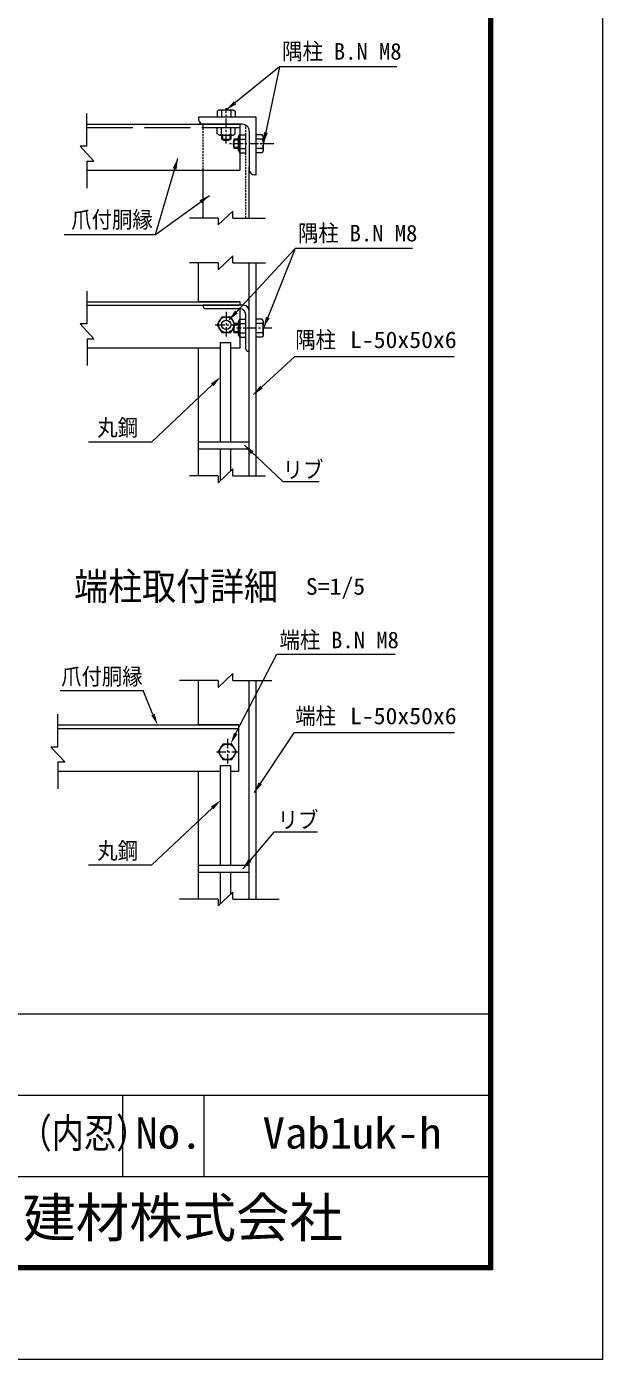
# Model space of a CAD drawing. Units: millimetres, scale not verified, with parts at other scales. Extents: x -4455 to 4455, y -3150 to 3150.
# Drawn here: x 2953 to 4455, y -3150 to 326 of the extents above; entities that cross this region are included whole.
import ezdxf
from ezdxf.enums import TextEntityAlignment as Align

# ---------------------------------------------------------------- set-up
doc = ezdxf.new("R2010")
doc.units = ezdxf.units.MM
doc.header["$LTSCALE"] = 20
for name, pattern in [('DASHED', [7.5, 6, -1.5]), ('USER1', [2, 1.25, -0.25, 0.25, -0.25]), ('USER2', [0.375, 0.25, -0.125])]:
    doc.linetypes.add(name, pattern=pattern)
for name, color, linetype, lineweight in [('0-3_7詳細', 7, 'Continuous', 18), ('0-B_0', 1, 'Continuous', 18), ('0-E_D-TTL', 7, 'Continuous', 18)]:
    doc.layers.add(name, color=color, linetype=linetype, lineweight=lineweight)
doc.layers.add('0-F_D-TTL-TXT', color=7, linetype='Continuous')
doc.styles.add('ＭＳ ゴシック', font='')
doc.styles.get('ＭＳ ゴシック').set_extended_font_data('MS Gothic')

# ---------------------------------------------------------------- blocks, each defined once
blk = doc.blocks.new('50X6')
at = {"layer": '0-B_0', "color": 7}
for p, q in [((0, 1000), (30, 1000)), ((0, 1000), (0, 0)), ((120, 240), (120, 910)), ((0, 0), (1000, 0)), ((240, 120), (910, 120)), ((1000, 0), (1000, 30))]:
    blk.add_line(p, q, dxfattribs=at)
for centre, radius, start, end in [((30, 910), 90, 0, 90), ((240, 240), 120, 180, 270.0001), ((910, 30), 90, 0, 90.0001)]:
    blk.add_arc(centre, radius, start, end, dxfattribs=at)

msp = doc.modelspace()

# ---------------------------------------------------------------- linework, layer by layer
at = {"layer": '0-3_7詳細'}
for p, q in [((3612.79, 220.87), (3571.44, 22.19)), ((3456.07, 108.43), (3450.31, 105.11)), ((3450.31, 105.11), (3450.31, 89.23)), ((3456.07, 108.43), (3491.59, 108.43)), ((3461.83, 106.37), (3461.83, 89.23)), ((3485.83, 106.37), (3485.83, 89.23)), ((3491.59, 108.43), (3497.35, 105.11)), ((3497.35, 105.11), (3497.35, 89.23)), ((3110.67, 71.23), (3506.83, 71.23)), ((3509.83, 71.23), (3401.83, 71.23)), ((3509.83, -48.77), (3509.83, 71.23)), ((3450.31, 62.23), (3497.35, 62.23)), ((3450.31, 46.36), (3450.31, 62.23)), ((3456.07, 43.03), (3450.31, 46.36)), ((3456.07, 43.03), (3491.59, 43.03)), ((3461.83, 45.09), (3461.83, 62.23)), ((3461.83, 43.03), (3461.83, 32.37)), ((3485.83, 45.09), (3485.83, 62.23)), ((3485.83, 43.03), (3485.83, 32.37)), ((3505.63, 2.47), (3505.63, 37.99)), ((3524.83, -3.29), (3524.83, 43.75)), ((3567.71, 43.75), (3551.83, 43.75)), ((3551.83, -3.29), (3551.83, 43.75)), ((3571.03, 37.99), (3567.71, 43.75)), ((3571.03, 2.47), (3571.03, 37.99)), ((3461.83, 32.37), (3485.83, 32.37)), ((3494.97, 8.23), (3494.97, 32.23)), ((3505.63, 32.23), (3494.97, 32.23)), ((3505.63, 8.23), (3494.97, 8.23)), ((3505.63, 2.47), (3508.96, -3.29)), ((3507.69, 32.23), (3524.83, 32.23)), ((3507.69, 8.23), (3524.83, 8.23)), ((3568.97, 32.23), (3551.83, 32.23)), ((3568.97, 8.23), (3551.83, 8.23)), ((3571.03, 2.47), (3567.71, -3.29)), ((3508.96, -3.29), (3524.83, -3.29)), ((3567.71, -3.29), (3551.83, -3.29)), ((3110.67, -48.77), (3509.83, -48.77)), ((3413.83, -173.5), (3413.83, -48.77)), ((3533.83, -173.5), (3533.83, -39.77)), ((3289.62, -216.01), (3430.15, -114.75)), ((3653.94, -253.2), (3571.77, -459.12)), ((3401.83, -391.98), (3401.83, -290.21)), ((3533.83, -845.83), (3533.83, -290.21)), ((3551.83, -845.83), (3551.83, -290.21)), ((3110.83, -391.98), (3506.83, -391.98)), ((3110.83, -400.98), (3506.83, -400.98)), ((3509.83, -391.98), (3401.83, -391.98)), ((3518.83, -400.98), (3413.83, -400.98)), ((3413.83, -400.98), (3413.83, -403.98)), ((3509.83, -409.98), (3419.83, -409.98)), ((3424.33, -391.98), (3424.53, -391.98)), ((3509.83, -400.98), (3509.83, -391.98)), ((3509.83, -511.98), (3509.83, -409.98)), ((3533.83, -520.98), (3533.83, -415.98)), ((3494.97, -472.98), (3494.97, -448.98)), ((3505.63, -448.98), (3494.97, -448.98)), ((3505.63, -478.74), (3505.63, -443.22)), ((3507.69, -448.98), (3524.83, -448.98)), ((3524.83, -514.98), (3524.83, -424.98)), ((3524.83, -484.5), (3524.83, -437.46)), ((3567.71, -437.46), (3551.83, -437.46)), ((3551.83, -484.5), (3551.83, -437.46)), ((3568.97, -448.98), (3551.83, -448.98)), ((3571.03, -443.22), (3567.71, -437.46)), ((3571.03, -478.74), (3571.03, -443.22)), ((3505.63, -472.98), (3494.97, -472.98)), ((3505.63, -478.74), (3508.96, -484.5)), ((3507.69, -472.98), (3524.83, -472.98)), ((3508.96, -484.5), (3524.83, -484.5)), ((3568.97, -472.98), (3551.83, -472.98)), ((3567.71, -484.5), (3551.83, -484.5)), ((3571.03, -478.74), (3567.71, -484.5)), ((3110.83, -511.98), (3459.15, -511.98)), ((3401.83, -845.83), (3401.83, -511.98)), ((3459.15, -758.46), (3459.15, -498.04)), ((3459.15, -498.04), (3486.15, -498.04)), ((3486.15, -758.46), (3486.15, -498.04)), ((3486.15, -511.98), (3509.83, -511.98)), ((3533.83, -520.98), (3530.83, -520.98)), ((3533.83, -758.46), (3401.83, -758.46)), ((3533.83, -776.46), (3401.83, -776.46)), ((3459.15, -857.67), (3459.15, -776.46)), ((3486.15, -832.6), (3486.15, -776.46)), ((3401.83, -1495.73), (3401.83, -1379.68)), ((3533.83, -1949.58), (3533.83, -1379.68)), ((3551.83, -1949.58), (3551.83, -1379.68)), ((3034.92, -1495.73), (3506.83, -1495.73)), ((3034.92, -1504.73), (3506.83, -1504.73)), ((3506.83, -1495.73), (3401.83, -1495.73)), ((3424.33, -1495.73), (3424.53, -1495.73)), ((3506.83, -1615.73), (3506.83, -1495.73)), ((3034.92, -1615.73), (3459.15, -1615.73)), ((3401.83, -1949.58), (3401.83, -1615.73)), ((3459.15, -1862.21), (3459.15, -1601.79)), ((3459.15, -1601.79), (3486.15, -1601.79)), ((3486.15, -1862.21), (3486.15, -1601.79)), ((3486.15, -1615.73), (3506.83, -1615.73)), ((3533.83, -1862.21), (3401.83, -1862.21)), ((3533.83, -1880.21), (3401.83, -1880.21)), ((3459.15, -1961.42), (3459.15, -1880.21)), ((3486.15, -1936.35), (3486.15, -1880.21))]:
    msp.add_line(p, q, dxfattribs=at)
at = {"layer": '0-3_7詳細', "color": 1, "linetype": 'USER1'}
for p, q in [((3473.83, 21.13), (3473.83, 113.5)), ((3597.84, 20.23), (3481.39, 20.23)), ((3473.83, -417.79), (3473.83, -487.18)), ((3445.27, -451.98), (3502.39, -451.98)), ((3592.93, -460.98), (3500.57, -460.98)), ((3476.83, -1531.54), (3476.83, -1600.93)), ((3448.27, -1565.73), (3505.39, -1565.73))]:
    msp.add_line(p, q, dxfattribs=at)
at = {"layer": '0-3_7詳細', "color": 4}
for p, q in [((3110.67, 13.67), (3110.67, 99.25)), ((3092.67, 13.67), (3128.67, -25.1)), ((3110.67, 13.67), (3092.67, 13.67)), ((3110.67, -25.1), (3110.67, -95.3)), ((3110.67, -25.1), (3128.67, -25.1)), ((3452.51, -173.5), (3378.29, -173.5)), ((3452.51, -191.5), (3491.28, -155.5)), ((3452.51, -173.5), (3452.51, -191.5)), ((3491.28, -173.5), (3491.28, -155.5)), ((3491.28, -173.5), (3575.97, -173.5)), ((3452.51, -308.21), (3491.28, -272.21)), ((3491.28, -290.21), (3491.28, -272.21)), ((3452.51, -290.21), (3378.29, -290.21)), ((3452.51, -290.21), (3452.51, -308.21)), ((3491.28, -290.21), (3575.97, -290.21)), ((3110.83, -449.54), (3110.83, -363.96)), ((3092.83, -449.54), (3128.83, -488.31)), ((3110.83, -449.54), (3092.83, -449.54)), ((3110.83, -488.31), (3110.83, -558.51)), ((3110.83, -488.31), (3128.83, -488.31)), ((3452.51, -863.83), (3491.28, -827.83)), ((3491.28, -845.83), (3491.28, -827.83)), ((3452.51, -845.83), (3378.29, -845.83)), ((3452.51, -845.83), (3452.51, -863.83)), ((3491.28, -845.83), (3575.97, -845.83)), ((3452.51, -1379.68), (3352.06, -1379.68)), ((3452.51, -1397.68), (3491.28, -1361.68)), ((3452.51, -1379.68), (3452.51, -1397.68)), ((3491.28, -1379.68), (3491.28, -1361.68)), ((3491.28, -1379.68), (3592.73, -1379.68)), ((3034.92, -1553.29), (3034.92, -1467.71)), ((3016.92, -1553.29), (3052.92, -1592.06)), ((3034.92, -1553.29), (3016.92, -1553.29)), ((3034.92, -1592.06), (3034.92, -1662.25)), ((3034.92, -1592.06), (3052.92, -1592.06)), ((3452.51, -1967.58), (3491.28, -1931.58)), ((3491.28, -1949.58), (3491.28, -1931.58)), ((3452.51, -1949.58), (3352.06, -1949.58)), ((3452.51, -1949.58), (3452.51, -1967.58)), ((3491.28, -1949.58), (3612.33, -1949.58))]:
    msp.add_line(p, q, dxfattribs=at)
at = {"layer": '0-3_7詳細', "color": 1, "linetype": 'USER2'}
for p, q in [((3413.83, -48.77), (3413.83, 71.31)), ((3524.83, -173.5), (3524.83, 68.82))]:
    msp.add_line(p, q, dxfattribs=at)
at = {"layer": '0-3_7詳細', "color": 3, "linetype": 'DASHED'}
msp.add_line((3110.67, 62.23), (3509.83, 62.23), dxfattribs=at)
at = {"layer": '0-3_7詳細', "color": 1}
for p, q in [((3464.23, 43.03), (3464.23, 31.16)), ((3483.43, 43.03), (3483.43, 31.16)), ((3505.63, 29.83), (3493.76, 29.83)), ((3505.63, 10.63), (3493.76, 10.63)), ((3505.63, -451.38), (3493.76, -451.38)), ((3505.63, -470.58), (3493.76, -470.58)), ((3437.29, -608.58), (3279.59, -756.77)), ((3114.85, -756.77), (3279.59, -756.77)), ((3498.48, -1518.44), (3606.04, -1310.64)), ((3606.04, -1310.64), (3914.52, -1310.64)), ((3040.75, -1405.94), (3257.69, -1405.94)), ((3282.75, -1468.45), (3257.69, -1405.94)), ((3437.29, -1712.33), (3279.59, -1860.52)), ((3114.85, -1860.52), (3279.59, -1860.52))]:
    msp.add_line(p, q, dxfattribs=at)
at = {"layer": '0-3_7詳細'}
for points in [[(3918.59, 220.87), (3612.79, 220.87), (3475.39, 109.69)], [(3491.59, 43.03), (3497.35, 46.36), (3497.35, 62.23)], [(3505.63, 37.99), (3508.96, 43.75), (3524.83, 43.75)], [(3051.63, -216.01), (3289.62, -216.01), (3347.44, -18.14)], [(3959.75, -253.2), (3653.94, -253.2), (3481.52, -438.76)], [(3505.63, -443.22), (3508.96, -437.46), (3524.83, -437.46)], [(4067.99, -535.15), (3652.16, -535.15), (3545.24, -633.58)], [(3716.3, -861.46), (3622.38, -861.46), (3521.55, -766.31)]]:
    msp.add_lwpolyline(points, dxfattribs=at)
at = {"layer": '0-3_7詳細', "color": 3}
for points in [[(3497.35, -451.98), (3485.59, -431.61), (3462.07, -431.61), (3450.31, -451.98), (3462.07, -472.35), (3485.59, -472.35)], [(3500.35, -1565.73), (3488.59, -1545.36), (3465.07, -1545.36), (3453.31, -1565.73), (3465.07, -1586.1), (3488.59, -1586.1)]]:
    msp.add_lwpolyline(points, close=True, dxfattribs=at)
at = {"layer": '0-3_7詳細', "color": 1}
for points in [[(4069.57, -1515.79), (3650.1, -1515.79), (3547.19, -1671.61)], [(3711.9, -1775.1), (3598.06, -1775.1), (3517.37, -1870.53)]]:
    msp.add_lwpolyline(points, dxfattribs=at)
at = {"layer": '0-3_7詳細', "color": 3}
for centre, radius in [((3473.83, -451.98), 20.4), ((3473.83, -451.98), 12), ((3476.83, -1565.73), 20.4)]:
    msp.add_circle(centre, radius, dxfattribs=at)
at = {"layer": '0-3_7詳細'}
for centre, radius, start, end in [((3456.07, 99.34), 9.09, 50.6618, 90), ((3473.83, 72.43), 36, 70.52878, 109.47122), ((3491.59, 99.34), 9.09, 90, 129.3382), ((3456.07, 52.12), 9.09, 270, 309.3382), ((3473.83, 79.03), 36, 250.52878, 289.47122), ((3491.59, 52.12), 9.09, 230.6618, 270), ((3514.72, 37.99), 9.09, 180, 219.3382), ((3561.95, 37.99), 9.09, 320.6618, 0), ((3473.83, 53.16), 24, 240, 300), ((3515.76, 20.23), 24, 150, 210), ((3541.63, 20.23), 36, 160.52878, 199.47122), ((3514.72, 2.47), 9.09, 140.6618, 180), ((3535.03, 20.23), 36, 340.52878, 19.47122), ((3561.95, 2.47), 9.09, 0, 39.3382), ((3419.83, -403.98), 6, 180, 270), ((3509.83, -424.98), 15, 0, 90), ((3518.83, -415.98), 15, 0, 90), ((3515.76, -460.98), 24, 150, 210), ((3514.72, -443.22), 9.09, 180, 219.3382), ((3541.63, -460.98), 36, 160.52878, 199.47122), ((3535.03, -460.98), 36, 340.52878, 19.47122), ((3561.95, -443.22), 9.09, 320.6618, 0), ((3514.72, -478.74), 9.09, 140.6618, 180), ((3561.95, -478.74), 9.09, 0, 39.3382), ((3530.83, -514.98), 6, 180, 270)]:
    msp.add_arc(centre, radius, start, end, dxfattribs=at)
for points in [[(3473.83, 108.43), (3493.88, 131.35), (3500.43, 123.25)], [(3571.03, 20.23), (3572.04, 50.66), (3582.25, 48.54)], [(3348, -16.22), (3344.59, -46.48), (3334.59, -43.56)], [(3431.78, -113.59), (3410.48, -135.35), (3404.39, -126.9)], [(3480.16, -440.22), (3496.77, -414.7), (3504.4, -421.79)], [(3571.03, -460.98), (3577.31, -431.18), (3586.99, -435.05)], [(3543.77, -634.94), (3562.31, -610.79), (3569.37, -618.45)], [(3520.09, -764.94), (3545.49, -781.74), (3538.34, -789.32)]]:
    msp.add_solid(points, dxfattribs=at)
at = {"layer": '0-3_7詳細', "color": 1}
for points in [[(3433.86, -604.94), (3459.15, -588.04), (3440.71, -612.23)], [(3287.29, -1466.37), (3295.25, -1495.73), (3278.2, -1470.54)], [(3502.97, -1520.65), (3485.24, -1545.36), (3494, -1516.23)], [(3546.09, -1673.28), (3558.28, -1645.38), (3566.97, -1651.12)], [(3433.86, -1708.68), (3459.15, -1691.78), (3440.71, -1715.97)], [(3516.08, -1872.06), (3531.47, -1845.79), (3539.42, -1852.51)]]:
    msp.add_solid(points, dxfattribs=at)
at = {"layer": '0-E_D-TTL'}
for p, q in [((2248.52, -2248.64), (4157.74, -2248.64)), ((2248.52, -2460.77), (4157.74, -2460.77)), ((3203.13, -2460.77), (3203.13, -2672.91)), ((3415.26, -2460.77), (3415.26, -2672.91)), ((2248.52, -2672.91), (4157.74, -2672.91))]:
    msp.add_line(p, q, dxfattribs=at)
at = {"layer": '0-E_D-TTL', "color": 2}
msp.add_lwpolyline([(-4454.97, 3150.21), (4454.73, 3150.21), (4454.73, -3150.21), (-4454.97, -3150.21)], close=True, dxfattribs=at)
at = {"layer": '0-E_D-TTL'}
for points in [[(-4168.59, 2916.87), (4168.34, 2916.87), (4168.34, -2916.87), (-4168.59, -2916.87)], [(-4165.93, 2914.21), (4165.69, 2914.21), (4165.69, -2914.21), (-4165.93, -2914.21)], [(-4163.28, 2911.56), (4163.04, 2911.56), (4163.04, -2911.56), (-4163.28, -2911.56)], [(-4160.63, 2908.91), (4160.39, 2908.91), (4160.39, -2908.91), (-4160.63, -2908.91)], [(-4157.98, 2906.26), (4157.74, 2906.26), (4157.74, -2906.26), (-4157.98, -2906.26)]]:
    msp.add_lwpolyline(points, close=True, dxfattribs=at)

# ---------------------------------------------------------------- block references
at = {"layer": '0-3_7詳細', "xscale": 0.15, "yscale": 0.15, "rotation": 180}
msp.add_blockref('50X6', (3551.83, 89.23), dxfattribs=at)

# ---------------------------------------------------------------- texts
at = {"layer": '0-3_7詳細', "color": 3, "style": 'ＭＳ ゴシック'}
for s, width, p in [('隅柱', 0.9, (3619.82, 226.6)), ('爪付胴縁', 0.9, (3069.77, -212.29)), ('隅柱', 0.9, (3660.97, -247.48)), ('隅柱', 0.9, (3653.89, -525.63)), ('L-50x50x6', 1.05, (3796.7, -525.63)), ('丸鋼', 0.9, (3137.68, -754.6)), ('リブ', 0.9, (3621.17, -864.55)), ('S=1/5', 1.05, (3681.56, -1169)), ('端柱', 0.9, (3612.7, -1308.47)), ('爪付胴縁', 0.9, (3043.47, -1403.76)), ('端柱', 0.9, (3653.89, -1506.81)), ('L-50x50x6', 1.05, (3796.7, -1506.81)), ('リブ', 0.9, (3608.2, -1777.83)), ('丸鋼', 0.9, (3137.68, -1858.34))]:
    msp.add_text(s, height=43.26, dxfattribs=dict(at, width=width)).set_placement(p, align=Align.BOTTOM_LEFT)
for p in [(3754.63, 226.6), (3795.78, -247.48), (3747.51, -1308.47)]:
    msp.add_text('B.N M8', height=43.26, dxfattribs=at).set_placement(p, align=Align.BOTTOM_LEFT)
at = {"layer": '0-3_7詳細', "style": 'ＭＳ ゴシック', "width": 0.9}
msp.add_text('端柱取付詳細', height=72.14, dxfattribs=at).set_placement((3077.46, -1191.8), align=Align.BOTTOM_LEFT)
at = {"layer": '0-F_D-TTL-TXT', "style": 'ＭＳ ゴシック'}
for s, height, width, p in [('VAB1型H1800（内忍）', 76.97, 0.8, (2473.83, -2621.64)), ('No.', 81.67, 1.05, (3237.07, -2624.97)), ('Vab1uk-h', 81.67, 1.05, (3568.71, -2624.97))]:
    msp.add_text(s, height=height, dxfattribs=dict(at, width=width)).set_placement(p, align=Align.BOTTOM_LEFT)
msp.add_text('JFE 建材株式会社', height=102.1, dxfattribs=at).set_placement((2664.71, -2862.24), align=Align.BOTTOM_LEFT)

doc.saveas('drawing.dxf')
